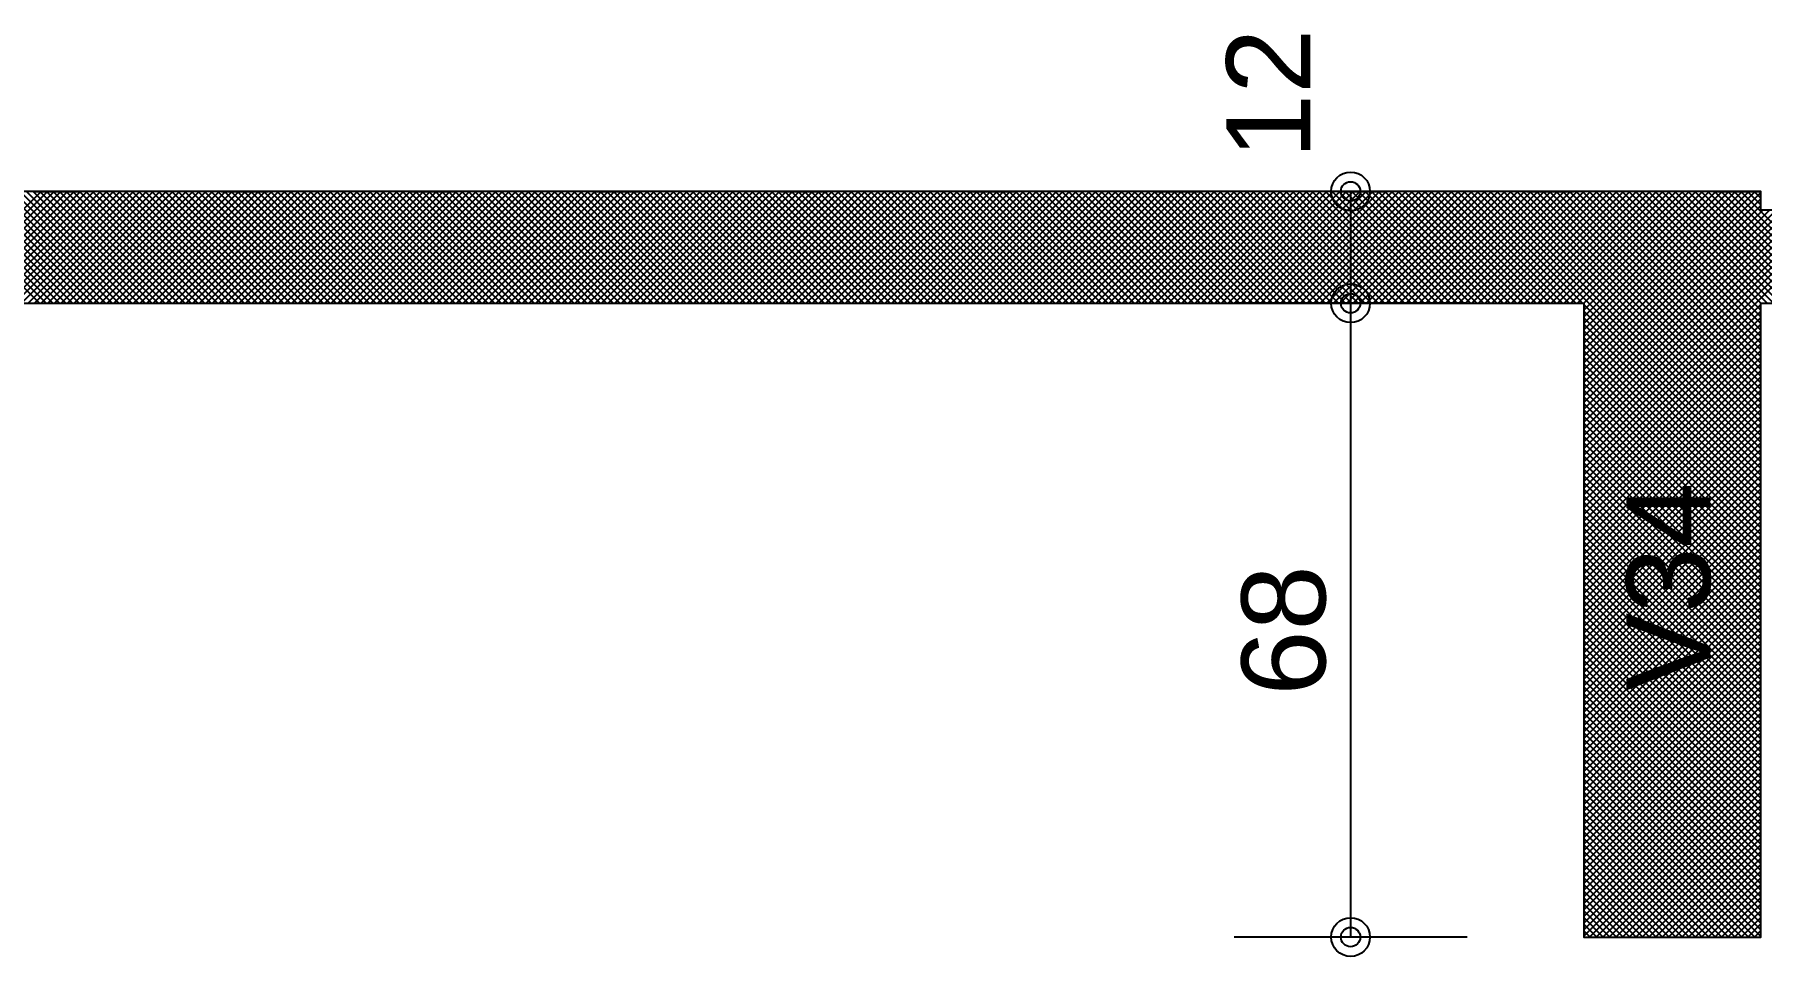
# Model space of a CAD drawing. Extents: x 0 to 119, y 0 to 84.
# Drawn here: x 45.193 to 48.897, y 68.073 to 70.052 of the extents above; entities that cross this region are included whole.
import ezdxf

# ---------------------------------------------------------------- set-up
doc = ezdxf.new("R2010")
doc.units = 0
doc.header["$MEASUREMENT"] = 0
doc.linetypes.add('ESTILO_TQS_0002', pattern=[0.4, 0.1, -0.3])
for name, color, linetype in [('29', 9, 'CONTINUOUS'), ('3', 7, 'CONTINUOUS'), ('32', 250, 'CONTINUOUS'), ('6', 178, 'CONTINUOUS')]:
    doc.layers.add(name, color=color, linetype=linetype)
doc.styles.add('TQS_ARIAL', font='arial.ttf')

msp = doc.modelspace()

# ---------------------------------------------------------------- linework, layer by layer
at = {"layer": '29', "color": 9, "linetype": 'Continuous'}
for p, q in [((44.963612, 69.714966), (45.203612, 69.474966)), ((44.966645, 69.474966), (45.206645, 69.714966)), ((44.977754, 69.714966), (45.217754, 69.474966)), ((44.980787, 69.474966), (45.220787, 69.714966)), ((44.991896, 69.714966), (45.231896, 69.474966)), ((44.994929, 69.474966), (45.234929, 69.714966)), ((45.006038, 69.714966), (45.246038, 69.474966)), ((45.009071, 69.474966), (45.249071, 69.714966)), ((45.02018, 69.714966), (45.26018, 69.474966)), ((45.023213, 69.474966), (45.263213, 69.714966)), ((45.034323, 69.714966), (45.274323, 69.474966)), ((45.037356, 69.474966), (45.277356, 69.714966)), ((45.048465, 69.714966), (45.288465, 69.474966)), ((45.051498, 69.474966), (45.291498, 69.714966)), ((45.062607, 69.714966), (45.302607, 69.474966)), ((45.06564, 69.474966), (45.30564, 69.714966)), ((45.076749, 69.714966), (45.316749, 69.474966)), ((45.079782, 69.474966), (45.319782, 69.714966)), ((45.090891, 69.714966), (45.330891, 69.474966)), ((45.093924, 69.474966), (45.333924, 69.714966)), ((45.105033, 69.714966), (45.345033, 69.474966)), ((45.108066, 69.474966), (45.348066, 69.714966)), ((45.119175, 69.714966), (45.359175, 69.474966)), ((45.122208, 69.474966), (45.362208, 69.714966)), ((45.133317, 69.714966), (45.373317, 69.474966)), ((45.136351, 69.474966), (45.376351, 69.714966)), ((45.14746, 69.714966), (45.38746, 69.474966)), ((45.150493, 69.474966), (45.390493, 69.714966)), ((45.161602, 69.714966), (45.401602, 69.474966)), ((45.164635, 69.474966), (45.404635, 69.714966)), ((45.175744, 69.714966), (45.415744, 69.474966)), ((45.178777, 69.474966), (45.418777, 69.714966)), ((45.189886, 69.714966), (45.429886, 69.474966)), ((45.192919, 69.474966), (45.432919, 69.714966)), ((45.204028, 69.714966), (45.444028, 69.474966)), ((45.207061, 69.474966), (45.447061, 69.714966)), ((45.21817, 69.714966), (45.45817, 69.474966)), ((45.221203, 69.474966), (45.461203, 69.714966)), ((45.232312, 69.714966), (45.472312, 69.474966)), ((45.235345, 69.474966), (45.475345, 69.714966)), ((45.246455, 69.714966), (45.486455, 69.474966)), ((45.249488, 69.474966), (45.489488, 69.714966)), ((45.260597, 69.714966), (45.500597, 69.474966)), ((45.26363, 69.474966), (45.50363, 69.714966)), ((45.274739, 69.714966), (45.514739, 69.474966)), ((45.277772, 69.474966), (45.517772, 69.714966)), ((45.288881, 69.714966), (45.528881, 69.474966)), ((45.291914, 69.474966), (45.531914, 69.714966)), ((45.303023, 69.714966), (45.543023, 69.474966)), ((45.306056, 69.474966), (45.546056, 69.714966)), ((45.317165, 69.714966), (45.557165, 69.474966)), ((45.320198, 69.474966), (45.560198, 69.714966)), ((45.331307, 69.714966), (45.571307, 69.474966)), ((45.33434, 69.474966), (45.57434, 69.714966)), ((45.34545, 69.714966), (45.58545, 69.474966)), ((45.348483, 69.474966), (45.588483, 69.714966)), ((45.359592, 69.714966), (45.599592, 69.474966)), ((45.362625, 69.474966), (45.602625, 69.714966)), ((45.373734, 69.714966), (45.613734, 69.474966)), ((45.376767, 69.474966), (45.616767, 69.714966)), ((45.387876, 69.714966), (45.627876, 69.474966)), ((45.390909, 69.474966), (45.630909, 69.714966)), ((45.402018, 69.714966), (45.642018, 69.474966)), ((45.405051, 69.474966), (45.645051, 69.714966)), ((45.41616, 69.714966), (45.65616, 69.474966)), ((45.419193, 69.474966), (45.659193, 69.714966)), ((45.430302, 69.714966), (45.670302, 69.474966)), ((45.433335, 69.474966), (45.673335, 69.714966)), ((45.444444, 69.714966), (45.684444, 69.474966)), ((45.447477, 69.474966), (45.687477, 69.714966)), ((45.458587, 69.714966), (45.698587, 69.474966)), ((45.46162, 69.474966), (45.70162, 69.714966)), ((45.472729, 69.714966), (45.712729, 69.474966)), ((45.475762, 69.474966), (45.715762, 69.714966)), ((45.486871, 69.714966), (45.726871, 69.474966)), ((45.489904, 69.474966), (45.729904, 69.714966)), ((45.501013, 69.714966), (45.741013, 69.474966)), ((45.504046, 69.474966), (45.744046, 69.714966)), ((45.515155, 69.714966), (45.755155, 69.474966)), ((45.518188, 69.474966), (45.758188, 69.714966)), ((45.529297, 69.714966), (45.769297, 69.474966)), ((45.53233, 69.474966), (45.77233, 69.714966)), ((45.543439, 69.714966), (45.783439, 69.474966)), ((45.546472, 69.474966), (45.786472, 69.714966)), ((45.557582, 69.714966), (45.797582, 69.474966)), ((45.560615, 69.474966), (45.800615, 69.714966)), ((45.571724, 69.714966), (45.811724, 69.474966)), ((45.574757, 69.474966), (45.814757, 69.714966)), ((45.585866, 69.714966), (45.825866, 69.474966)), ((45.588899, 69.474966), (45.828899, 69.714966)), ((45.600008, 69.714966), (45.840008, 69.474966)), ((45.603041, 69.474966), (45.843041, 69.714966)), ((45.61415, 69.714966), (45.85415, 69.474966)), ((45.617183, 69.474966), (45.857183, 69.714966)), ((45.628292, 69.714966), (45.868292, 69.474966)), ((45.631325, 69.474966), (45.871325, 69.714966)), ((45.642434, 69.714966), (45.882434, 69.474966)), ((45.645467, 69.474966), (45.885467, 69.714966)), ((45.656577, 69.714966), (45.896577, 69.474966)), ((45.65961, 69.474966), (45.89961, 69.714966)), ((45.670719, 69.714966), (45.910719, 69.474966)), ((45.673752, 69.474966), (45.913752, 69.714966)), ((45.684861, 69.714966), (45.924861, 69.474966)), ((45.687894, 69.474966), (45.927894, 69.714966)), ((45.699003, 69.714966), (45.939003, 69.474966)), ((45.702036, 69.474966), (45.942036, 69.714966)), ((45.713145, 69.714966), (45.953145, 69.474966)), ((45.716178, 69.474966), (45.956178, 69.714966)), ((45.727287, 69.714966), (45.967287, 69.474966)), ((45.73032, 69.474966), (45.97032, 69.714966)), ((45.741429, 69.714966), (45.981429, 69.474966)), ((45.744462, 69.474966), (45.984462, 69.714966)), ((45.755571, 69.714966), (45.995571, 69.474966)), ((45.758604, 69.474966), (45.998604, 69.714966)), ((45.769714, 69.714966), (46.009714, 69.474966)), ((45.772747, 69.474966), (46.012747, 69.714966)), ((45.783856, 69.714966), (46.023856, 69.474966)), ((45.786889, 69.474966), (46.026889, 69.714966)), ((45.797998, 69.714966), (46.037998, 69.474966)), ((45.801031, 69.474966), (46.041031, 69.714966)), ((45.81214, 69.714966), (46.05214, 69.474966)), ((45.815173, 69.474966), (46.055173, 69.714966)), ((45.826282, 69.714966), (46.066282, 69.474966)), ((45.829315, 69.474966), (46.069315, 69.714966)), ((45.840424, 69.714966), (46.080424, 69.474966)), ((45.843457, 69.474966), (46.083457, 69.714966)), ((45.854566, 69.714966), (46.094566, 69.474966)), ((45.857599, 69.474966), (46.097599, 69.714966)), ((45.868709, 69.714966), (46.108709, 69.474966)), ((45.871742, 69.474966), (46.111742, 69.714966)), ((45.882851, 69.714966), (46.122851, 69.474966)), ((45.885884, 69.474966), (46.125884, 69.714966)), ((45.896993, 69.714966), (46.136993, 69.474966)), ((45.900026, 69.474966), (46.140026, 69.714966)), ((45.911135, 69.714966), (46.151135, 69.474966)), ((45.914168, 69.474966), (46.154168, 69.714966)), ((45.925277, 69.714966), (46.165277, 69.474966)), ((45.92831, 69.474966), (46.16831, 69.714966)), ((45.939419, 69.714966), (46.179419, 69.474966)), ((45.942452, 69.474966), (46.182452, 69.714966)), ((45.953561, 69.714966), (46.193561, 69.474966)), ((45.956594, 69.474966), (46.196594, 69.714966)), ((45.967703, 69.714966), (46.207703, 69.474966)), ((45.970737, 69.474966), (46.210737, 69.714966)), ((45.981846, 69.714966), (46.221846, 69.474966)), ((45.984879, 69.474966), (46.224879, 69.714966)), ((45.995988, 69.714966), (46.235988, 69.474966)), ((45.999021, 69.474966), (46.239021, 69.714966)), ((46.01013, 69.714966), (46.25013, 69.474966)), ((46.013163, 69.474966), (46.253163, 69.714966)), ((46.024272, 69.714966), (46.264272, 69.474966)), ((46.027305, 69.474966), (46.267305, 69.714966)), ((46.038414, 69.714966), (46.278414, 69.474966)), ((46.041447, 69.474966), (46.281447, 69.714966)), ((46.052556, 69.714966), (46.292556, 69.474966)), ((46.055589, 69.474966), (46.295589, 69.714966)), ((46.066698, 69.714966), (46.306698, 69.474966)), ((46.069731, 69.474966), (46.309731, 69.714966)), ((46.080841, 69.714966), (46.320841, 69.474966)), ((46.083874, 69.474966), (46.323874, 69.714966)), ((46.094983, 69.714966), (46.334983, 69.474966)), ((46.098016, 69.474966), (46.338016, 69.714966)), ((46.109125, 69.714966), (46.349125, 69.474966)), ((46.112158, 69.474966), (46.352158, 69.714966)), ((46.123267, 69.714966), (46.363267, 69.474966)), ((46.1263, 69.474966), (46.3663, 69.714966)), ((46.137409, 69.714966), (46.377409, 69.474966)), ((46.140442, 69.474966), (46.380442, 69.714966)), ((46.151551, 69.714966), (46.391551, 69.474966)), ((46.154584, 69.474966), (46.394584, 69.714966)), ((46.165693, 69.714966), (46.405693, 69.474966)), ((46.168726, 69.474966), (46.408726, 69.714966)), ((46.179836, 69.714966), (46.419836, 69.474966)), ((46.182869, 69.474966), (46.422869, 69.714966)), ((46.193978, 69.714966), (46.433978, 69.474966)), ((46.197011, 69.474966), (46.437011, 69.714966)), ((46.20812, 69.714966), (46.44812, 69.474966)), ((46.211153, 69.474966), (46.451153, 69.714966)), ((46.222262, 69.714966), (46.462262, 69.474966)), ((46.225295, 69.474966), (46.465295, 69.714966)), ((46.236404, 69.714966), (46.476404, 69.474966)), ((46.239437, 69.474966), (46.479437, 69.714966)), ((46.250546, 69.714966), (46.490546, 69.474966)), ((46.253579, 69.474966), (46.493579, 69.714966)), ((46.264688, 69.714966), (46.504688, 69.474966)), ((46.267721, 69.474966), (46.507721, 69.714966)), ((46.27883, 69.714966), (46.51883, 69.474966)), ((46.281863, 69.474966), (46.521863, 69.714966)), ((46.292973, 69.714966), (46.532973, 69.474966)), ((46.296006, 69.474966), (46.536006, 69.714966)), ((46.307115, 69.714966), (46.547115, 69.474966)), ((46.310148, 69.474966), (46.550148, 69.714966)), ((46.321257, 69.714966), (46.561257, 69.474966)), ((46.32429, 69.474966), (46.56429, 69.714966)), ((46.335399, 69.714966), (46.575399, 69.474966)), ((46.338432, 69.474966), (46.578432, 69.714966)), ((46.349541, 69.714966), (46.589541, 69.474966)), ((46.352574, 69.474966), (46.592574, 69.714966)), ((46.363683, 69.714966), (46.603683, 69.474966)), ((46.366716, 69.474966), (46.606716, 69.714966)), ((46.377825, 69.714966), (46.617825, 69.474966)), ((46.380858, 69.474966), (46.620858, 69.714966)), ((46.391968, 69.714966), (46.631968, 69.474966)), ((46.395001, 69.474966), (46.635001, 69.714966)), ((46.40611, 69.714966), (46.64611, 69.474966)), ((46.409143, 69.474966), (46.649143, 69.714966)), ((46.420252, 69.714966), (46.660252, 69.474966)), ((46.423285, 69.474966), (46.663285, 69.714966)), ((46.434394, 69.714966), (46.674394, 69.474966)), ((46.437427, 69.474966), (46.677427, 69.714966)), ((46.448536, 69.714966), (46.688536, 69.474966)), ((46.451569, 69.474966), (46.691569, 69.714966)), ((46.462678, 69.714966), (46.702678, 69.474966)), ((46.465711, 69.474966), (46.705711, 69.714966)), ((46.47682, 69.714966), (46.71682, 69.474966)), ((46.479853, 69.474966), (46.719853, 69.714966)), ((46.490963, 69.714966), (46.730963, 69.474966)), ((46.493996, 69.474966), (46.733996, 69.714966)), ((46.505105, 69.714966), (46.745105, 69.474966)), ((46.508138, 69.474966), (46.748138, 69.714966)), ((46.519247, 69.714966), (46.759247, 69.474966)), ((46.52228, 69.474966), (46.76228, 69.714966)), ((46.533389, 69.714966), (46.773389, 69.474966)), ((46.536422, 69.474966), (46.776422, 69.714966)), ((46.547531, 69.714966), (46.787531, 69.474966)), ((46.550564, 69.474966), (46.790564, 69.714966)), ((46.561673, 69.714966), (46.801673, 69.474966)), ((46.564706, 69.474966), (46.804706, 69.714966)), ((46.575815, 69.714966), (46.815815, 69.474966)), ((46.578848, 69.474966), (46.818848, 69.714966)), ((46.589957, 69.714966), (46.829957, 69.474966)), ((46.59299, 69.474966), (46.83299, 69.714966)), ((46.6041, 69.714966), (46.8441, 69.474966)), ((46.607133, 69.474966), (46.847133, 69.714966)), ((46.618242, 69.714966), (46.858242, 69.474966)), ((46.621275, 69.474966), (46.861275, 69.714966)), ((46.632384, 69.714966), (46.872384, 69.474966)), ((46.635417, 69.474966), (46.875417, 69.714966)), ((46.646526, 69.714966), (46.886526, 69.474966)), ((46.649559, 69.474966), (46.889559, 69.714966)), ((46.660668, 69.714966), (46.900668, 69.474966)), ((46.663701, 69.474966), (46.903701, 69.714966)), ((46.67481, 69.714966), (46.91481, 69.474966)), ((46.677843, 69.474966), (46.917843, 69.714966)), ((46.688952, 69.714966), (46.928952, 69.474966)), ((46.691985, 69.474966), (46.931985, 69.714966)), ((46.703095, 69.714966), (46.943095, 69.474966)), ((46.706128, 69.474966), (46.946128, 69.714966)), ((46.717237, 69.714966), (46.957237, 69.474966)), ((46.72027, 69.474966), (46.96027, 69.714966)), ((46.731379, 69.714966), (46.971379, 69.474966)), ((46.734412, 69.474966), (46.974412, 69.714966)), ((46.745521, 69.714966), (46.985521, 69.474966)), ((46.748554, 69.474966), (46.988554, 69.714966)), ((46.759663, 69.714966), (46.999663, 69.474966)), ((46.762696, 69.474966), (47.002696, 69.714966)), ((46.773805, 69.714966), (47.013805, 69.474966)), ((46.776838, 69.474966), (47.016838, 69.714966)), ((46.787947, 69.714966), (47.027947, 69.474966)), ((46.79098, 69.474966), (47.03098, 69.714966)), ((46.802089, 69.714966), (47.042089, 69.474966)), ((46.805123, 69.474966), (47.045123, 69.714966)), ((46.816232, 69.714966), (47.056232, 69.474966)), ((46.819265, 69.474966), (47.059265, 69.714966)), ((46.830374, 69.714966), (47.070374, 69.474966)), ((46.833407, 69.474966), (47.073407, 69.714966)), ((46.844516, 69.714966), (47.084516, 69.474966)), ((46.847549, 69.474966), (47.087549, 69.714966)), ((46.858658, 69.714966), (47.098658, 69.474966)), ((46.861691, 69.474966), (47.101691, 69.714966)), ((46.8728, 69.714966), (47.1128, 69.474966)), ((46.875833, 69.474966), (47.115833, 69.714966)), ((46.886942, 69.714966), (47.126942, 69.474966)), ((46.889975, 69.474966), (47.129975, 69.714966)), ((46.901084, 69.714966), (47.141084, 69.474966)), ((46.904117, 69.474966), (47.144117, 69.714966)), ((46.915227, 69.714966), (47.155227, 69.474966)), ((46.91826, 69.474966), (47.15826, 69.714966)), ((46.929369, 69.714966), (47.169369, 69.474966)), ((46.932402, 69.474966), (47.172402, 69.714966)), ((46.943511, 69.714966), (47.183511, 69.474966)), ((46.946544, 69.474966), (47.186544, 69.714966)), ((46.957653, 69.714966), (47.197653, 69.474966)), ((46.960686, 69.474966), (47.200686, 69.714966)), ((46.971795, 69.714966), (47.211795, 69.474966)), ((46.974828, 69.474966), (47.214828, 69.714966)), ((46.985937, 69.714966), (47.225937, 69.474966)), ((46.98897, 69.474966), (47.22897, 69.714966)), ((47.000079, 69.714966), (47.240079, 69.474966)), ((47.003112, 69.474966), (47.243112, 69.714966)), ((47.014222, 69.714966), (47.254222, 69.474966)), ((47.017255, 69.474966), (47.257255, 69.714966)), ((47.028364, 69.714966), (47.268364, 69.474966)), ((47.031397, 69.474966), (47.271397, 69.714966)), ((47.042506, 69.714966), (47.282506, 69.474966)), ((47.045539, 69.474966), (47.285539, 69.714966)), ((47.056648, 69.714966), (47.296648, 69.474966)), ((47.059681, 69.474966), (47.299681, 69.714966)), ((47.07079, 69.714966), (47.31079, 69.474966)), ((47.073823, 69.474966), (47.313823, 69.714966)), ((47.084932, 69.714966), (47.324932, 69.474966)), ((47.087965, 69.474966), (47.327965, 69.714966)), ((47.099074, 69.714966), (47.339074, 69.474966)), ((47.102107, 69.474966), (47.342107, 69.714966)), ((47.113216, 69.714966), (47.353216, 69.474966)), ((47.116249, 69.474966), (47.356249, 69.714966)), ((47.127359, 69.714966), (47.367359, 69.474966)), ((47.130392, 69.474966), (47.370392, 69.714966)), ((47.141501, 69.714966), (47.381501, 69.474966)), ((47.144534, 69.474966), (47.384534, 69.714966)), ((47.155643, 69.714966), (47.395643, 69.474966)), ((47.158676, 69.474966), (47.398676, 69.714966)), ((47.169785, 69.714966), (47.409785, 69.474966)), ((47.172818, 69.474966), (47.412818, 69.714966)), ((47.183927, 69.714966), (47.423927, 69.474966)), ((47.18696, 69.474966), (47.42696, 69.714966)), ((47.198069, 69.714966), (47.438069, 69.474966)), ((47.201102, 69.474966), (47.441102, 69.714966)), ((47.212211, 69.714966), (47.452211, 69.474966)), ((47.215244, 69.474966), (47.455244, 69.714966)), ((47.226354, 69.714966), (47.466354, 69.474966)), ((47.229387, 69.474966), (47.469387, 69.714966)), ((47.240496, 69.714966), (47.480496, 69.474966)), ((47.243529, 69.474966), (47.483529, 69.714966)), ((47.254638, 69.714966), (47.494638, 69.474966)), ((47.257671, 69.474966), (47.497671, 69.714966)), ((47.26878, 69.714966), (47.50878, 69.474966)), ((47.271813, 69.474966), (47.511813, 69.714966)), ((47.282922, 69.714966), (47.522922, 69.474966)), ((47.285955, 69.474966), (47.525955, 69.714966)), ((47.297064, 69.714966), (47.537064, 69.474966)), ((47.300097, 69.474966), (47.540097, 69.714966)), ((47.311206, 69.714966), (47.551206, 69.474966)), ((47.314239, 69.474966), (47.554239, 69.714966)), ((47.325349, 69.714966), (47.565349, 69.474966)), ((47.328382, 69.474966), (47.568382, 69.714966)), ((47.339491, 69.714966), (47.579491, 69.474966)), ((47.342524, 69.474966), (47.582524, 69.714966)), ((47.353633, 69.714966), (47.593633, 69.474966)), ((47.356666, 69.474966), (47.596666, 69.714966)), ((47.367775, 69.714966), (47.607775, 69.474966)), ((47.370808, 69.474966), (47.610808, 69.714966)), ((47.381917, 69.714966), (47.621917, 69.474966)), ((47.38495, 69.474966), (47.62495, 69.714966)), ((47.396059, 69.714966), (47.636059, 69.474966)), ((47.399092, 69.474966), (47.639092, 69.714966)), ((47.410201, 69.714966), (47.650201, 69.474966)), ((47.413234, 69.474966), (47.653234, 69.714966)), ((47.424343, 69.714966), (47.664343, 69.474966)), ((47.427376, 69.474966), (47.667376, 69.714966)), ((47.438486, 69.714966), (47.678486, 69.474966)), ((47.441519, 69.474966), (47.681519, 69.714966)), ((47.452628, 69.714966), (47.692628, 69.474966)), ((47.455661, 69.474966), (47.695661, 69.714966)), ((47.46677, 69.714966), (47.70677, 69.474966)), ((47.469803, 69.474966), (47.709803, 69.714966)), ((47.480912, 69.714966), (47.720912, 69.474966)), ((47.483945, 69.474966), (47.723945, 69.714966)), ((47.495054, 69.714966), (47.735054, 69.474966)), ((47.498087, 69.474966), (47.738087, 69.714966)), ((47.509196, 69.714966), (47.749196, 69.474966)), ((47.512229, 69.474966), (47.752229, 69.714966)), ((47.523338, 69.714966), (47.763338, 69.474966)), ((47.526371, 69.474966), (47.766371, 69.714966)), ((47.537481, 69.714966), (47.777481, 69.474966)), ((47.540514, 69.474966), (47.780514, 69.714966)), ((47.551623, 69.714966), (47.791623, 69.474966)), ((47.554656, 69.474966), (47.794656, 69.714966)), ((47.565765, 69.714966), (47.805765, 69.474966)), ((47.568798, 69.474966), (47.808798, 69.714966)), ((47.579907, 69.714966), (47.819907, 69.474966)), ((47.58294, 69.474966), (47.82294, 69.714966)), ((47.594049, 69.714966), (47.834049, 69.474966)), ((47.597082, 69.474966), (47.837082, 69.714966)), ((47.608191, 69.714966), (47.848191, 69.474966)), ((47.611224, 69.474966), (47.851224, 69.714966)), ((47.622333, 69.714966), (47.862333, 69.474966)), ((47.625366, 69.474966), (47.865366, 69.714966)), ((47.636475, 69.714966), (47.876475, 69.474966)), ((47.639509, 69.474966), (47.879509, 69.714966)), ((47.650618, 69.714966), (47.890618, 69.474966)), ((47.653651, 69.474966), (47.893651, 69.714966)), ((47.66476, 69.714966), (47.90476, 69.474966)), ((47.667793, 69.474966), (47.907793, 69.714966)), ((47.678902, 69.714966), (47.918902, 69.474966)), ((47.681935, 69.474966), (47.921935, 69.714966)), ((47.693044, 69.714966), (47.933044, 69.474966)), ((47.696077, 69.474966), (47.936077, 69.714966)), ((47.707186, 69.714966), (47.947186, 69.474966)), ((47.710219, 69.474966), (47.950219, 69.714966)), ((47.721328, 69.714966), (47.961328, 69.474966)), ((47.724361, 69.474966), (47.964361, 69.714966)), ((47.73547, 69.714966), (47.97547, 69.474966)), ((47.738503, 69.474966), (47.978503, 69.714966)), ((47.749613, 69.714966), (47.989613, 69.474966)), ((47.752646, 69.474966), (47.992646, 69.714966)), ((47.763755, 69.714966), (48.003755, 69.474966)), ((47.766788, 69.474966), (48.006788, 69.714966)), ((47.777897, 69.714966), (48.017897, 69.474966)), ((47.78093, 69.474966), (48.02093, 69.714966)), ((47.792039, 69.714966), (48.032039, 69.474966)), ((47.795072, 69.474966), (48.035072, 69.714966)), ((47.806181, 69.714966), (48.046181, 69.474966)), ((47.809214, 69.474966), (48.049214, 69.714966)), ((47.820323, 69.714966), (48.060323, 69.474966)), ((47.823356, 69.474966), (48.063356, 69.714966)), ((47.834465, 69.714966), (48.074465, 69.474966)), ((47.837498, 69.474966), (48.077498, 69.714966)), ((47.848608, 69.714966), (48.088608, 69.474966)), ((47.851641, 69.474966), (48.091641, 69.714966)), ((47.86275, 69.714966), (48.10275, 69.474966)), ((47.865783, 69.474966), (48.105783, 69.714966)), ((47.876892, 69.714966), (48.116892, 69.474966)), ((47.879925, 69.474966), (48.119925, 69.714966)), ((47.891034, 69.714966), (48.131034, 69.474966)), ((47.894067, 69.474966), (48.134067, 69.714966)), ((47.905176, 69.714966), (48.145176, 69.474966)), ((47.908209, 69.474966), (48.148209, 69.714966)), ((47.919318, 69.714966), (48.159318, 69.474966)), ((47.922351, 69.474966), (48.162351, 69.714966)), ((47.93346, 69.714966), (48.17346, 69.474966)), ((47.936493, 69.474966), (48.176493, 69.714966)), ((47.947602, 69.714966), (48.187602, 69.474966)), ((47.950635, 69.474966), (48.190635, 69.714966)), ((47.961745, 69.714966), (48.201745, 69.474966)), ((47.964778, 69.474966), (48.204778, 69.714966)), ((47.975887, 69.714966), (48.215887, 69.474966)), ((47.97892, 69.474966), (48.21892, 69.714966)), ((47.990029, 69.714966), (48.230029, 69.474966)), ((47.993062, 69.474966), (48.233062, 69.714966)), ((48.004171, 69.714966), (48.244171, 69.474966)), ((48.007204, 69.474966), (48.247204, 69.714966)), ((48.018313, 69.714966), (48.258313, 69.474966)), ((48.021346, 69.474966), (48.261346, 69.714966)), ((48.032455, 69.714966), (48.272455, 69.474966)), ((48.035488, 69.474966), (48.275488, 69.714966)), ((48.046597, 69.714966), (48.286597, 69.474966)), ((48.04963, 69.474966), (48.28963, 69.714966)), ((48.06074, 69.714966), (48.30074, 69.474966)), ((48.063773, 69.474966), (48.303773, 69.714966)), ((48.074882, 69.714966), (48.314882, 69.474966)), ((48.077915, 69.474966), (48.317915, 69.714966)), ((48.089024, 69.714966), (48.329024, 69.474966)), ((48.092057, 69.474966), (48.332057, 69.714966)), ((48.103166, 69.714966), (48.343166, 69.474966)), ((48.106199, 69.474966), (48.346199, 69.714966)), ((48.117308, 69.714966), (48.357308, 69.474966)), ((48.120341, 69.474966), (48.360341, 69.714966)), ((48.13145, 69.714966), (48.37145, 69.474966)), ((48.134483, 69.474966), (48.374483, 69.714966)), ((48.145592, 69.714966), (48.385592, 69.474966)), ((48.148625, 69.474966), (48.388625, 69.714966)), ((48.159735, 69.714966), (48.399735, 69.474966)), ((48.162768, 69.474966), (48.402768, 69.714966)), ((48.173877, 69.714966), (48.413877, 69.474966)), ((48.17691, 69.474966), (48.41691, 69.714966)), ((48.188019, 69.714966), (48.428019, 69.474966)), ((48.191052, 69.474966), (48.431052, 69.714966)), ((48.202161, 69.714966), (48.442161, 69.474966)), ((48.205194, 69.474966), (48.445194, 69.714966)), ((48.216303, 69.714966), (48.456303, 69.474966)), ((48.219336, 69.474966), (48.459336, 69.714966)), ((48.230445, 69.714966), (48.470445, 69.474966)), ((48.233478, 69.474966), (48.473478, 69.714966)), ((48.244587, 69.714966), (48.484587, 69.474966)), ((48.24762, 69.474966), (48.48762, 69.714966)), ((48.258729, 69.714966), (48.498729, 69.474966)), ((48.261762, 69.474966), (48.501762, 69.714966)), ((48.272872, 69.714966), (48.512872, 69.474966)), ((48.275905, 69.474966), (48.515905, 69.714966)), ((48.287014, 69.714966), (48.895634, 69.106345)), ((48.290047, 69.474966), (48.530047, 69.714966)), ((48.301156, 69.714966), (48.895634, 69.120487)), ((48.304189, 69.474966), (48.544189, 69.714966)), ((48.315298, 69.714966), (48.895634, 69.13463)), ((48.318331, 69.474966), (48.558331, 69.714966)), ((48.32944, 69.714966), (48.895634, 69.148772)), ((48.332473, 69.474966), (48.572473, 69.714966)), ((48.343582, 69.714966), (48.895634, 69.162914)), ((48.346615, 69.474966), (48.586615, 69.714966)), ((48.357724, 69.714966), (48.895634, 69.177056)), ((48.360757, 69.474966), (48.600757, 69.714966)), ((48.371867, 69.714966), (48.895634, 69.191198)), ((48.3749, 69.474966), (48.6149, 69.714966)), ((48.386009, 69.714966), (48.895634, 69.20534)), ((48.389042, 69.474966), (48.629042, 69.714966)), ((48.400151, 69.714966), (48.895634, 69.219482)), ((48.403184, 69.474966), (48.643184, 69.714966)), ((48.414293, 69.714966), (48.895634, 69.233625)), ((48.417326, 69.474966), (48.657326, 69.714966)), ((48.428435, 69.714966), (48.895634, 69.247767)), ((48.431468, 69.474966), (48.671468, 69.714966)), ((48.442577, 69.714966), (48.895634, 69.261909)), ((48.44561, 69.474966), (48.68561, 69.714966)), ((48.456719, 69.714966), (48.895634, 69.276051)), ((48.459752, 69.474966), (48.699752, 69.714966)), ((48.470861, 69.714966), (48.895634, 69.290193)), ((48.473895, 69.474966), (48.713895, 69.714966)), ((48.485004, 69.714966), (48.895634, 69.304335)), ((48.488037, 69.474966), (48.728037, 69.714966)), ((48.499146, 69.714966), (48.895634, 69.318477)), ((48.502179, 69.474966), (48.742179, 69.714966)), ((48.513288, 69.714966), (48.895634, 69.33262)), ((48.515634, 69.347), (48.8836, 69.714966)), ((48.515634, 69.361142), (48.869458, 69.714966)), ((48.515634, 69.375284), (48.855316, 69.714966)), ((48.515634, 69.389426), (48.841174, 69.714966)), ((48.515634, 69.403569), (48.827032, 69.714966)), ((48.515634, 69.417711), (48.812889, 69.714966)), ((48.515634, 69.431853), (48.798747, 69.714966)), ((48.515634, 69.445995), (48.784605, 69.714966)), ((48.515634, 69.460137), (48.770463, 69.714966)), ((48.515634, 69.474966), (48.756321, 69.714966)), ((48.515634, 69.332858), (48.895634, 69.712858)), ((48.52743, 69.714966), (48.895634, 69.346762)), ((48.541572, 69.714966), (48.895634, 69.360904)), ((48.555714, 69.714966), (48.895634, 69.375046)), ((48.569856, 69.714966), (48.895634, 69.389188)), ((48.583999, 69.714966), (48.895634, 69.40333)), ((48.598141, 69.714966), (48.895634, 69.417472)), ((48.612283, 69.714966), (48.895634, 69.431614)), ((48.626425, 69.714966), (48.895634, 69.445757)), ((48.640567, 69.714966), (48.895634, 69.459899)), ((48.654709, 69.714966), (48.895634, 69.474966)), ((48.668851, 69.714966), (48.908851, 69.474966)), ((48.682994, 69.714966), (48.922994, 69.474966)), ((48.697136, 69.714966), (48.937136, 69.474966)), ((48.711278, 69.714966), (48.951278, 69.474966)), ((48.72542, 69.714966), (48.96542, 69.474966)), ((48.739562, 69.714966), (48.979562, 69.474966)), ((48.753704, 69.714966), (48.993704, 69.474966)), ((48.767846, 69.714966), (49.007846, 69.474966)), ((48.781988, 69.714966), (49.021988, 69.474966)), ((48.796131, 69.714966), (49.036131, 69.474966)), ((48.810273, 69.714966), (49.050273, 69.474966)), ((48.824415, 69.714966), (49.064415, 69.474966)), ((48.838557, 69.714966), (49.078557, 69.474966)), ((48.852699, 69.714966), (49.092699, 69.474966)), ((48.866841, 69.714966), (48.895634, 69.686173)), ((48.880983, 69.714966), (48.895634, 69.700315)), ((48.515634, 69.318716), (48.895634, 69.698716)), ((48.515634, 69.304574), (48.895634, 69.684574)), ((48.515634, 69.106584), (49.084016, 69.674966)), ((48.515634, 69.120726), (49.069874, 69.674966)), ((48.515634, 69.134868), (49.055732, 69.674966)), ((48.515634, 69.14901), (49.04159, 69.674966)), ((48.515634, 69.163152), (49.027448, 69.674966)), ((48.515634, 69.177294), (49.013306, 69.674966)), ((48.515634, 69.191437), (48.999164, 69.674966)), ((48.515634, 69.205579), (48.985021, 69.674966)), ((48.515634, 69.219721), (48.970879, 69.674966)), ((48.515634, 69.233863), (48.956737, 69.674966)), ((48.515634, 69.248005), (48.942595, 69.674966)), ((48.515634, 69.262147), (48.928453, 69.674966)), ((48.515634, 69.276289), (48.914311, 69.674966)), ((48.515634, 69.290432), (48.900169, 69.674966)), ((48.515634, 69.092442), (48.895634, 69.472442)), ((48.515634, 69.472203), (48.895634, 69.092203)), ((48.515634, 69.0783), (48.895634, 69.4583)), ((48.515634, 69.458061), (48.895634, 69.078061)), ((48.515634, 69.064157), (48.895634, 69.444157)), ((48.515634, 69.443919), (48.895634, 69.063919)), ((48.515634, 69.050015), (48.895634, 69.430015)), ((48.515634, 69.429777), (48.895634, 69.049777)), ((48.515634, 69.035873), (48.895634, 69.415873)), ((48.515634, 69.415635), (48.895634, 69.035635)), ((48.515634, 69.021731), (48.895634, 69.401731)), ((48.515634, 69.401493), (48.895634, 69.021493)), ((48.515634, 69.007589), (48.895634, 69.387589)), ((48.515634, 69.38735), (48.895634, 69.00735)), ((48.515634, 68.993447), (48.895634, 69.373447)), ((48.515634, 69.373208), (48.895634, 68.993208)), ((48.515634, 68.979305), (48.895634, 69.359305)), ((48.515634, 69.359066), (48.895634, 68.979066)), ((48.515634, 68.965162), (48.895634, 69.345162)), ((48.515634, 69.344924), (48.895634, 68.964924)), ((48.515634, 68.95102), (48.895634, 69.33102)), ((48.515634, 69.330782), (48.895634, 68.950782)), ((48.515634, 68.936878), (48.895634, 69.316878)), ((48.515634, 69.31664), (48.895634, 68.93664)), ((48.515634, 68.922736), (48.895634, 69.302736)), ((48.515634, 69.302498), (48.895634, 68.922498)), ((48.515634, 68.908594), (48.895634, 69.288594)), ((48.515634, 69.288355), (48.895634, 68.908355)), ((48.515634, 68.894452), (48.895634, 69.274452)), ((48.515634, 69.274213), (48.895634, 68.894213)), ((48.515634, 68.88031), (48.895634, 69.26031)), ((48.515634, 69.260071), (48.895634, 68.880071)), ((48.515634, 68.866167), (48.895634, 69.246167)), ((48.515634, 69.245929), (48.895634, 68.865929)), ((48.515634, 68.852025), (48.895634, 69.232025)), ((48.515634, 69.231787), (48.895634, 68.851787)), ((48.515634, 68.837883), (48.895634, 69.217883)), ((48.515634, 69.217645), (48.895634, 68.837645)), ((48.515634, 68.823741), (48.895634, 69.203741)), ((48.515634, 69.203503), (48.895634, 68.823503)), ((48.515634, 68.809599), (48.895634, 69.189599)), ((48.515634, 69.18936), (48.895634, 68.80936)), ((48.515634, 68.795457), (48.895634, 69.175457)), ((48.515634, 69.175218), (48.895634, 68.795218)), ((48.515634, 68.781315), (48.895634, 69.161315)), ((48.515634, 69.161076), (48.895634, 68.781076)), ((48.515634, 68.767173), (48.895634, 69.147173)), ((48.515634, 69.146934), (48.895634, 68.766934)), ((48.515634, 68.75303), (48.895634, 69.13303)), ((48.515634, 69.132792), (48.895634, 68.752792)), ((48.515634, 68.738888), (48.895634, 69.118888)), ((48.515634, 69.11865), (48.895634, 68.73865)), ((48.515634, 68.724746), (48.895634, 69.104746)), ((48.515634, 69.104508), (48.895634, 68.724508)), ((48.515634, 68.710604), (48.895634, 69.090604)), ((48.515634, 69.090366), (48.895634, 68.710366)), ((48.515634, 68.696462), (48.895634, 69.076462)), ((48.515634, 69.076223), (48.895634, 68.696223)), ((48.515634, 68.68232), (48.895634, 69.06232)), ((48.515634, 69.062081), (48.895634, 68.682081)), ((48.515634, 68.668178), (48.895634, 69.048178)), ((48.515634, 69.047939), (48.895634, 68.667939)), ((48.515634, 68.654035), (48.895634, 69.034035)), ((48.515634, 69.033797), (48.895634, 68.653797)), ((48.515634, 68.639893), (48.895634, 69.019893)), ((48.515634, 69.019655), (48.895634, 68.639655)), ((48.515634, 68.625751), (48.895634, 69.005751)), ((48.515634, 69.005513), (48.895634, 68.625513)), ((48.515634, 68.611609), (48.895634, 68.991609)), ((48.515634, 68.991371), (48.895634, 68.611371)), ((48.515634, 68.597467), (48.895634, 68.977467)), ((48.515634, 68.977228), (48.895634, 68.597228)), ((48.515634, 68.583325), (48.895634, 68.963325)), ((48.515634, 68.963086), (48.895634, 68.583086)), ((48.515634, 68.569183), (48.895634, 68.949183)), ((48.515634, 68.948944), (48.895634, 68.568944)), ((48.515634, 68.55504), (48.895634, 68.93504)), ((48.515634, 68.934802), (48.895634, 68.554802)), ((48.515634, 68.540898), (48.895634, 68.920898)), ((48.515634, 68.92066), (48.895634, 68.54066)), ((48.515634, 68.526756), (48.895634, 68.906756)), ((48.515634, 68.906518), (48.895634, 68.526518)), ((48.515634, 68.512614), (48.895634, 68.892614)), ((48.515634, 68.892376), (48.895634, 68.512376)), ((48.515634, 68.498472), (48.895634, 68.878472)), ((48.515634, 68.878234), (48.895634, 68.498234)), ((48.515634, 68.48433), (48.895634, 68.86433)), ((48.515634, 68.864091), (48.895634, 68.484091)), ((48.515634, 68.470188), (48.895634, 68.850188)), ((48.515634, 68.849949), (48.895634, 68.469949)), ((48.515634, 68.456046), (48.895634, 68.836046)), ((48.515634, 68.835807), (48.895634, 68.455807)), ((48.515634, 68.441903), (48.895634, 68.821903)), ((48.515634, 68.821665), (48.895634, 68.441665)), ((48.515634, 68.427761), (48.895634, 68.807761)), ((48.515634, 68.807523), (48.895634, 68.427523)), ((48.515634, 68.413619), (48.895634, 68.793619)), ((48.515634, 68.793381), (48.895634, 68.413381)), ((48.515634, 68.399477), (48.895634, 68.779477)), ((48.515634, 68.779239), (48.895634, 68.399239)), ((48.515634, 68.385335), (48.895634, 68.765335)), ((48.515634, 68.765096), (48.895634, 68.385096)), ((48.515634, 68.371193), (48.895634, 68.751193)), ((48.515634, 68.750954), (48.895634, 68.370954)), ((48.515634, 68.357051), (48.895634, 68.737051)), ((48.515634, 68.736812), (48.895634, 68.356812)), ((48.515634, 68.342908), (48.895634, 68.722908)), ((48.515634, 68.72267), (48.895634, 68.34267)), ((48.515634, 68.328766), (48.895634, 68.708766)), ((48.515634, 68.708528), (48.895634, 68.328528)), ((48.515634, 68.314624), (48.895634, 68.694624)), ((48.515634, 68.694386), (48.895634, 68.314386)), ((48.515634, 68.300482), (48.895634, 68.680482)), ((48.515634, 68.680244), (48.895634, 68.300244)), ((48.515634, 68.28634), (48.895634, 68.66634)), ((48.515634, 68.666101), (48.895634, 68.286101)), ((48.515634, 68.272198), (48.895634, 68.652198)), ((48.515634, 68.651959), (48.895634, 68.271959)), ((48.515634, 68.258056), (48.895634, 68.638056)), ((48.515634, 68.637817), (48.895634, 68.257817)), ((48.515634, 68.243913), (48.895634, 68.623913)), ((48.515634, 68.623675), (48.895634, 68.243675)), ((48.515634, 68.229771), (48.895634, 68.609771)), ((48.515634, 68.609533), (48.895634, 68.229533)), ((48.515634, 68.215629), (48.895634, 68.595629)), ((48.515634, 68.595391), (48.895634, 68.215391)), ((48.515634, 68.201487), (48.895634, 68.581487)), ((48.515634, 68.581249), (48.895634, 68.201249)), ((48.515634, 68.187345), (48.895634, 68.567345)), ((48.515634, 68.567107), (48.895634, 68.187107)), ((48.515634, 68.173203), (48.895634, 68.553203)), ((48.515634, 68.552964), (48.895634, 68.172964)), ((48.515634, 68.159061), (48.895634, 68.539061)), ((48.515634, 68.538822), (48.895634, 68.158822)), ((48.515634, 68.144919), (48.895634, 68.524919)), ((48.515634, 68.52468), (48.895634, 68.14468)), ((48.515634, 68.130776), (48.895634, 68.510776)), ((48.515634, 68.510538), (48.895634, 68.130538)), ((48.515634, 68.116634), (48.895634, 68.496634)), ((48.515634, 68.496396), (48.895634, 68.116396)), ((48.515634, 68.482254), (48.882922, 68.114966)), ((48.515634, 68.468112), (48.86878, 68.114966)), ((48.515634, 68.453969), (48.854638, 68.114966)), ((48.528108, 68.114966), (48.895634, 68.482492)), ((48.54225, 68.114966), (48.895634, 68.46835)), ((48.556392, 68.114966), (48.895634, 68.454208)), ((48.515634, 68.439827), (48.840496, 68.114966)), ((48.515634, 68.425685), (48.826354, 68.114966)), ((48.570534, 68.114966), (48.895634, 68.440066)), ((48.584677, 68.114966), (48.895634, 68.425924)), ((48.515634, 68.411543), (48.812211, 68.114966)), ((48.515634, 68.397401), (48.798069, 68.114966)), ((48.515634, 68.383259), (48.783927, 68.114966)), ((48.598819, 68.114966), (48.895634, 68.411781)), ((48.612961, 68.114966), (48.895634, 68.397639)), ((48.627103, 68.114966), (48.895634, 68.383497)), ((48.515634, 68.369117), (48.769785, 68.114966)), ((48.515634, 68.354974), (48.755643, 68.114966)), ((48.641245, 68.114966), (48.895634, 68.369355)), ((48.655387, 68.114966), (48.895634, 68.355213)), ((48.515634, 68.340832), (48.741501, 68.114966)), ((48.515634, 68.32669), (48.727359, 68.114966)), ((48.515634, 68.312548), (48.713216, 68.114966)), ((48.669529, 68.114966), (48.895634, 68.341071)), ((48.683672, 68.114966), (48.895634, 68.326929)), ((48.697814, 68.114966), (48.895634, 68.312787)), ((48.515634, 68.298406), (48.699074, 68.114966)), ((48.515634, 68.284264), (48.684932, 68.114966)), ((48.515634, 68.270122), (48.67079, 68.114966)), ((48.711956, 68.114966), (48.895634, 68.298644)), ((48.726098, 68.114966), (48.895634, 68.284502)), ((48.74024, 68.114966), (48.895634, 68.27036)), ((48.515634, 68.25598), (48.656648, 68.114966)), ((48.515634, 68.241837), (48.642506, 68.114966)), ((48.754382, 68.114966), (48.895634, 68.256218)), ((48.768524, 68.114966), (48.895634, 68.242076)), ((48.515634, 68.227695), (48.628364, 68.114966)), ((48.515634, 68.213553), (48.614222, 68.114966)), ((48.515634, 68.199411), (48.600079, 68.114966)), ((48.782667, 68.114966), (48.895634, 68.227934)), ((48.796809, 68.114966), (48.895634, 68.213792)), ((48.810951, 68.114966), (48.895634, 68.199649)), ((48.515634, 68.185269), (48.585937, 68.114966)), ((48.515634, 68.171127), (48.571795, 68.114966)), ((48.825093, 68.114966), (48.895634, 68.185507)), ((48.839235, 68.114966), (48.895634, 68.171365)), ((48.853377, 68.114966), (48.895634, 68.157223)), ((48.515634, 68.156985), (48.557653, 68.114966)), ((48.515634, 68.142842), (48.543511, 68.114966)), ((48.515634, 68.1287), (48.529369, 68.114966)), ((48.867519, 68.114966), (48.895634, 68.143081)), ((48.881661, 68.114966), (48.895634, 68.128939))]:
    msp.add_line(p, q, dxfattribs=at)
msp.add_lwpolyline([(41.26559, 69.474966), (48.515634, 69.474966), (48.515634, 68.114966), (48.895634, 68.114966), (48.895634, 69.474966), (50.31559, 69.474966), (50.31559, 68.114966), (50.69559, 68.114966), (50.69559, 69.474966), (51.715634, 69.474966), (51.715634, 69.074966), (51.995634, 69.074966), (51.995634, 69.714966), (51.715634, 69.714966), (51.715634, 69.674966), (50.31559, 69.674966), (48.895634, 69.674966), (48.895634, 69.714966), (41.26559, 69.714966)], dxfattribs=at)
at = {"layer": '3', "color": 7, "linetype": 'ESTILO_TQS_0002'}
msp.add_line((18.393794, 69.714966), (54.105818, 69.714966), dxfattribs=at)
at = {"layer": '32', "color": 250, "linetype": 'Continuous'}
for p, q in [((48.199992, 69.714966), (47.76557, 69.714966)), ((48.01557, 69.714966), (48.01557, 69.474966)), ((48.449992, 69.714966), (48.449992, 69.714966)), ((48.265634, 69.474966), (47.76557, 69.474966)), ((48.265634, 69.474966), (47.76557, 69.474966)), ((48.01557, 69.474966), (48.01557, 68.114966)), ((48.515634, 69.474966), (48.515634, 69.474966)), ((48.515634, 69.474966), (48.515634, 69.474966)), ((48.265634, 68.114966), (47.76557, 68.114966)), ((48.515634, 68.114966), (48.515634, 68.114966))]:
    msp.add_line(p, q, dxfattribs=at)
for centre, radius in [((48.01557, 69.714966), 0.041625), ((48.01557, 69.714966), 0.02075), ((48.01557, 69.474966), 0.041625), ((48.01557, 69.474966), 0.041625), ((48.01557, 69.474966), 0.02075), ((48.01557, 69.474966), 0.02075), ((48.01557, 68.114966), 0.041625), ((48.01557, 68.114966), 0.02075)]:
    msp.add_circle(centre, radius, dxfattribs=at)
at = {"layer": '6', "color": 178, "linetype": 'Continuous'}
for p, q in [((48.895634, 69.714966), (41.26559, 69.714966)), ((48.895634, 69.674966), (48.895634, 69.714966)), ((50.31559, 69.674966), (48.895634, 69.674966)), ((41.26559, 69.474966), (48.515634, 69.474966)), ((48.515634, 69.474966), (48.515634, 68.114966)), ((48.895634, 68.114966), (48.895634, 69.474966)), ((48.895634, 69.474966), (50.31559, 69.474966)), ((48.515634, 68.114966), (48.895634, 68.114966))]:
    msp.add_line(p, q, dxfattribs=at)

# ---------------------------------------------------------------- texts
at = {"layer": '32', "color": 250, "linetype": 'Continuous', "style": 'TQS_ARIAL'}
for s, p in [('12', (47.928987, 69.784561)), ('V34', (48.787119, 68.643054)), ('68', (47.96157, 68.632966))]:
    msp.add_text(s, height=0.18, rotation=90, dxfattribs=at).set_placement(p)

doc.saveas('drawing.dxf')
